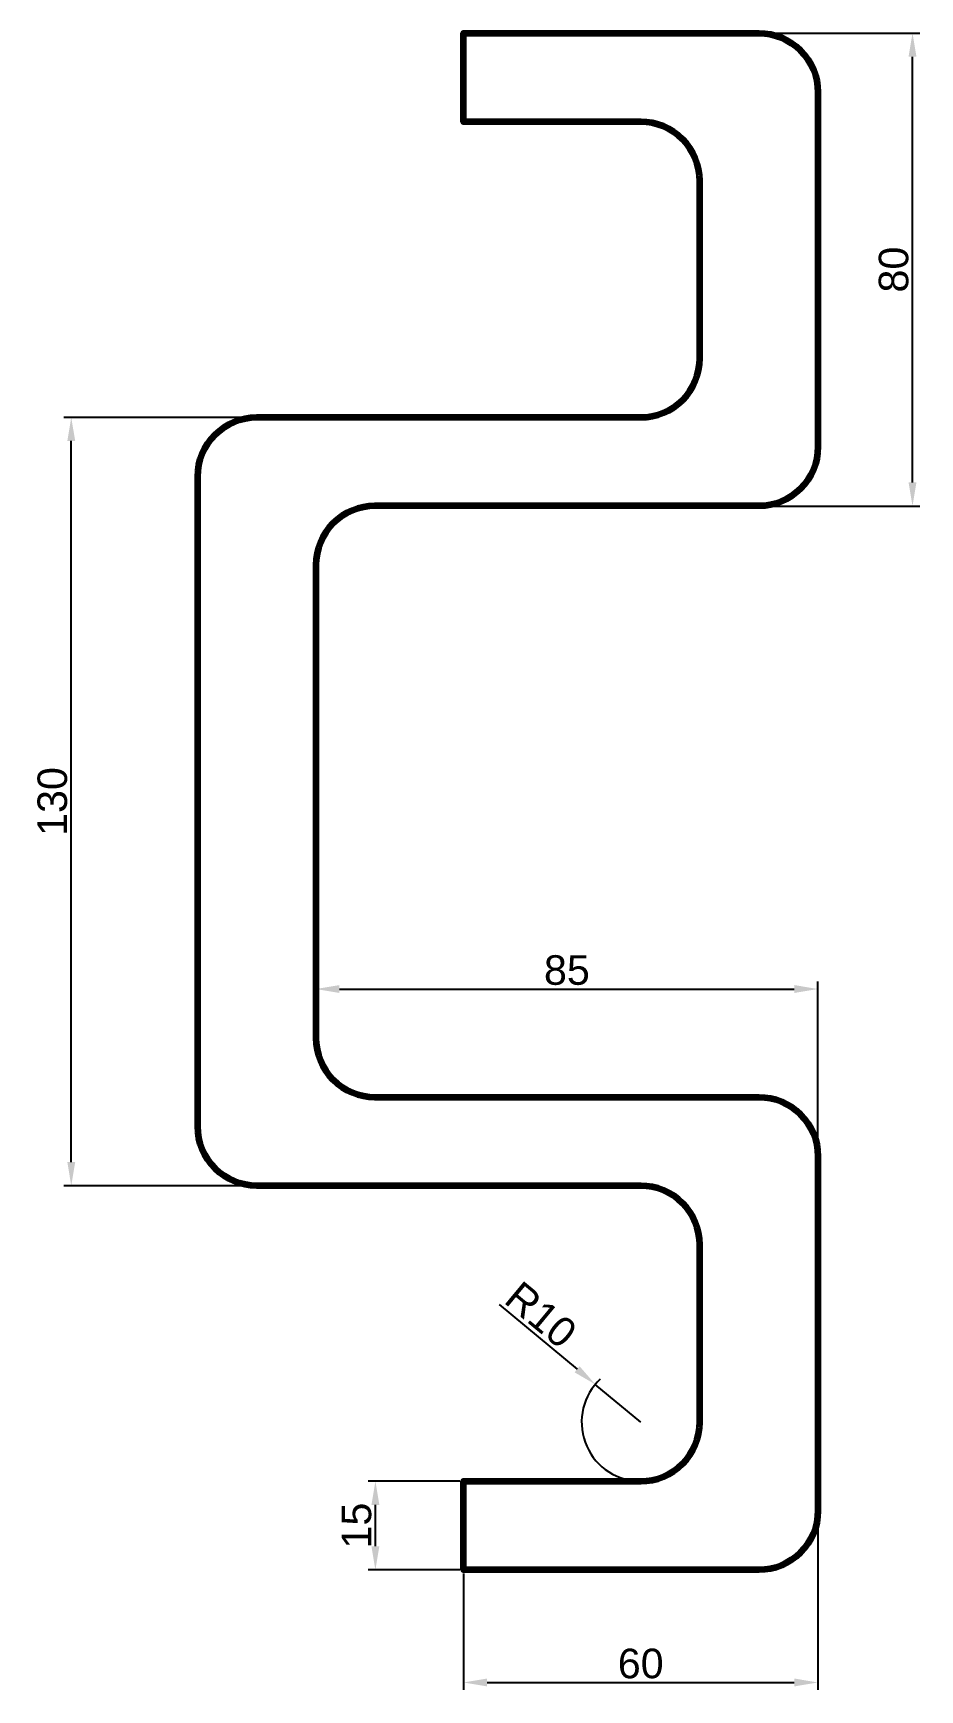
# Model space of a CAD drawing. Header units: millimetres. Extents: x -3 to 147, y 26 to 306.
import ezdxf

# ---------------------------------------------------------------- set-up
doc = ezdxf.new("R2010")
doc.units = ezdxf.units.MM
doc.layers.get('0').update_dxf_attribs({"true_color": 0xc2ced6})
doc.styles.get("Standard").update_dxf_attribs({"font": 'arial.ttf'})
doc.dimstyles.new('ISO-25', dxfattribs={"dimtxt": 2.5, "dimasz": 2.5, "dimexe": 1.25, "dimexo": 0.625, "dimtad": 1, "dimtxsty": 'Standard', "dimcen": 2.5, "dimadec": 0, "dimazin": 0, "dimtfac": 1, "dimtmove": 0, "dimatfit": 3, "dimfxl": 1, "dimarcsym": 0})

# ---------------------------------------------------------------- blocks, each defined once
blk = doc.blocks.new('*D2')
at = {"color": 0, "lineweight": -2, "transparency": 16777216}
for p, q in [((34.38, 241.14), (2.33, 241.14)), ((3.58, 115.14), (3.58, 237.14)), ((34.38, 111.14), (2.33, 111.14))]:
    blk.add_line(p, q, dxfattribs=at)
at = {"color": 0, "transparency": 16777216}
for points in [[(2.92, 237.14), (4.25, 237.14), (3.58, 241.14)], [(2.92, 115.14), (4.25, 115.14), (3.58, 111.14)]]:
    blk.add_solid(points, dxfattribs=at)
at = {"layer": 'Defpoints', "color": 0, "transparency": 16777216}
for p in [(3.58, 241.14), (35, 241.14), (35, 111.14)]:
    blk.add_point(p, dxfattribs=at)
at = {"color": 0, "transparency": 16777216, "insert": (0.4, 176.14), "char_height": 5, "attachment_point": 5, "rotation": 90}
blk.add_mtext('130', dxfattribs=at)
blk = doc.blocks.new('*D3')
at = {"color": 0, "lineweight": -2, "transparency": 16777216}
for p, q in [((130, 55.52), (130, 25.85)), ((70, 45.52), (70, 25.85)), ((74, 27.1), (126, 27.1))]:
    blk.add_line(p, q, dxfattribs=at)
at = {"color": 0, "transparency": 16777216}
for points in [[(74, 27.77), (74, 26.43), (70, 27.1)], [(126, 27.77), (126, 26.43), (130, 27.1)]]:
    blk.add_solid(points, dxfattribs=at)
at = {"layer": 'Defpoints', "color": 0, "transparency": 16777216}
for p in [(130, 56.14), (70, 46.14), (130, 27.1)]:
    blk.add_point(p, dxfattribs=at)
at = {"color": 0, "transparency": 16777216, "insert": (100, 30.28), "char_height": 5, "attachment_point": 5}
blk.add_mtext('60', dxfattribs=at)
blk = doc.blocks.new('*D4')
at = {"color": 0, "lineweight": -2, "transparency": 16777216}
for p, q in [((120.63, 306.14), (147.27, 306.14)), ((146.02, 230.14), (146.02, 302.14)), ((120.63, 226.14), (147.27, 226.14))]:
    blk.add_line(p, q, dxfattribs=at)
at = {"color": 0, "transparency": 16777216}
for points in [[(145.35, 302.14), (146.69, 302.14), (146.02, 306.14)], [(145.35, 230.14), (146.69, 230.14), (146.02, 226.14)]]:
    blk.add_solid(points, dxfattribs=at)
at = {"layer": 'Defpoints', "color": 0, "transparency": 16777216}
for p in [(120, 306.14), (146.02, 306.14), (120, 226.14)]:
    blk.add_point(p, dxfattribs=at)
at = {"color": 0, "transparency": 16777216, "insert": (142.84, 266.14), "char_height": 5, "attachment_point": 5, "rotation": 90}
blk.add_mtext('80', dxfattribs=at)
blk = doc.blocks.new('*D5')
at = {"color": 0, "lineweight": -2, "transparency": 16777216}
for p, q in [((45, 136.77), (45, 145.67)), ((49, 144.42), (126, 144.42)), ((130, 116.77), (130, 145.67))]:
    blk.add_line(p, q, dxfattribs=at)
at = {"color": 0, "transparency": 16777216}
for points in [[(49, 145.09), (49, 143.75), (45, 144.42)], [(126, 145.09), (126, 143.75), (130, 144.42)]]:
    blk.add_solid(points, dxfattribs=at)
at = {"layer": 'Defpoints', "color": 0, "transparency": 16777216}
for p in [(130, 144.42), (45, 136.14), (130, 116.14)]:
    blk.add_point(p, dxfattribs=at)
at = {"color": 0, "transparency": 16777216, "insert": (87.5, 147.6), "char_height": 5, "attachment_point": 5}
blk.add_mtext('85', dxfattribs=at)
blk = doc.blocks.new('*D6')
at = {"color": 0, "lineweight": -2, "transparency": 16777216}
for p, q in [((69.38, 61.14), (53.83, 61.14)), ((55.08, 50.14), (55.08, 57.14)), ((69.38, 46.14), (53.83, 46.14))]:
    blk.add_line(p, q, dxfattribs=at)
at = {"color": 0, "transparency": 16777216}
for points in [[(54.41, 57.14), (55.75, 57.14), (55.08, 61.14)], [(54.41, 50.14), (55.75, 50.14), (55.08, 46.14)]]:
    blk.add_solid(points, dxfattribs=at)
at = {"layer": 'Defpoints', "color": 0, "transparency": 16777216}
for p in [(55.08, 61.14), (70, 61.14), (70, 46.14)]:
    blk.add_point(p, dxfattribs=at)
at = {"color": 0, "transparency": 16777216, "insert": (51.9, 53.64), "char_height": 5, "attachment_point": 5, "rotation": 90}
blk.add_mtext('15', dxfattribs=at)
blk = doc.blocks.new('*D7')
at = {"color": 0, "lineweight": -2, "transparency": 16777216}
for p, q in [((76.01, 91.06), (89.23, 80.08)), ((100, 71.14), (92.31, 77.53))]:
    blk.add_line(p, q, dxfattribs=at)
blk.add_arc((100, 71.14), 10, 133.1455, 266.419, dxfattribs=at)
at = {"color": 0, "transparency": 16777216}
blk.add_solid([(89.65, 80.6), (88.8, 79.57), (92.31, 77.53)], dxfattribs=at)
at = {"layer": 'Defpoints', "color": 0, "transparency": 16777216}
for p in [(92.31, 77.53), (100, 71.14)]:
    blk.add_point(p, dxfattribs=at)
at = {"color": 0, "transparency": 16777216, "insert": (83.11, 89.29), "char_height": 5, "attachment_point": 5, "rotation": 320.3075}
blk.add_mtext('R10', dxfattribs=at)

msp = doc.modelspace()

# ---------------------------------------------------------------- linework, layer by layer
at = {"color": 2, "lineweight": 158}
msp.add_lwpolyline([(110.001, 251.142), (110.001, 281.142, 0.4142136), (100.001, 291.142), (70.001, 291.142), (70.001, 306.142), (120.001, 306.142, -0.4142136), (130.001, 296.142), (130.001, 236.142, -0.4142136), (120.001, 226.142), (55.001, 226.142, 0.4142136), (45.001, 216.142), (45.001, 136.142, 0.4142136), (55.001, 126.142), (120.001, 126.142, -0.4142136), (130.001, 116.142), (130.001, 56.142, -0.4142136), (120.001, 46.142), (70.001, 46.142), (70.001, 61.142), (100.001, 61.142, 0.4142136), (110.001, 71.142), (110.001, 101.142, 0.4142136), (100.001, 111.142), (35.001, 111.142, -0.4142136), (25.001, 121.142), (25.001, 231.142, -0.4142136), (35.001, 241.142), (100.001, 241.142, 0.4142136)], format="xyb", close=True, dxfattribs=at)

# ---------------------------------------------------------------- dimensions: what is measured, and where the dimension line sits
for base, p1, p2, picture, middle in [((146.02, 306.142), (120.001, 226.142), (120.001, 306.142), '*D4', (142.842, 266.142)), ((3.584, 241.142), (35.001, 111.142), (35.001, 241.142), '*D2', (0.404, 176.142)), ((55.078, 61.142), (70.001, 46.142), (70.001, 61.142), '*D6', (51.9, 53.642))]:
    dim = msp.add_linear_dim(base=base, p1=p1, p2=p2, angle=90, dimstyle='ISO-25', override={"dimtxt": 5, "dimasz": 4})
    dim.commit()
    dim.dimension.update_dxf_attribs({"geometry": picture, "text_midpoint": middle})
for base, p1, p2, picture, middle in [((130.001, 144.42), (45.001, 136.142), (130.001, 116.142), '*D5', (87.501, 147.598)), ((130.001, 27.099), (70.001, 46.142), (130.001, 56.142), '*D3', (100.001, 30.277))]:
    dim = msp.add_linear_dim(base=base, p1=p1, p2=p2, dimstyle='ISO-25', override={"dimtxt": 5, "dimasz": 4})
    dim.commit()
    dim.dimension.update_dxf_attribs({"geometry": picture, "text_midpoint": middle})
dim = msp.add_radius_dim(center=(100.001, 71.142), mpoint=(92.306, 77.528), dimstyle='ISO-25', override={"dimtxt": 5, "dimasz": 4})
dim.commit()
dim.dimension.update_dxf_attribs({"geometry": '*D7', "text_midpoint": (83.108, 89.292)})

doc.saveas('drawing.dxf')
